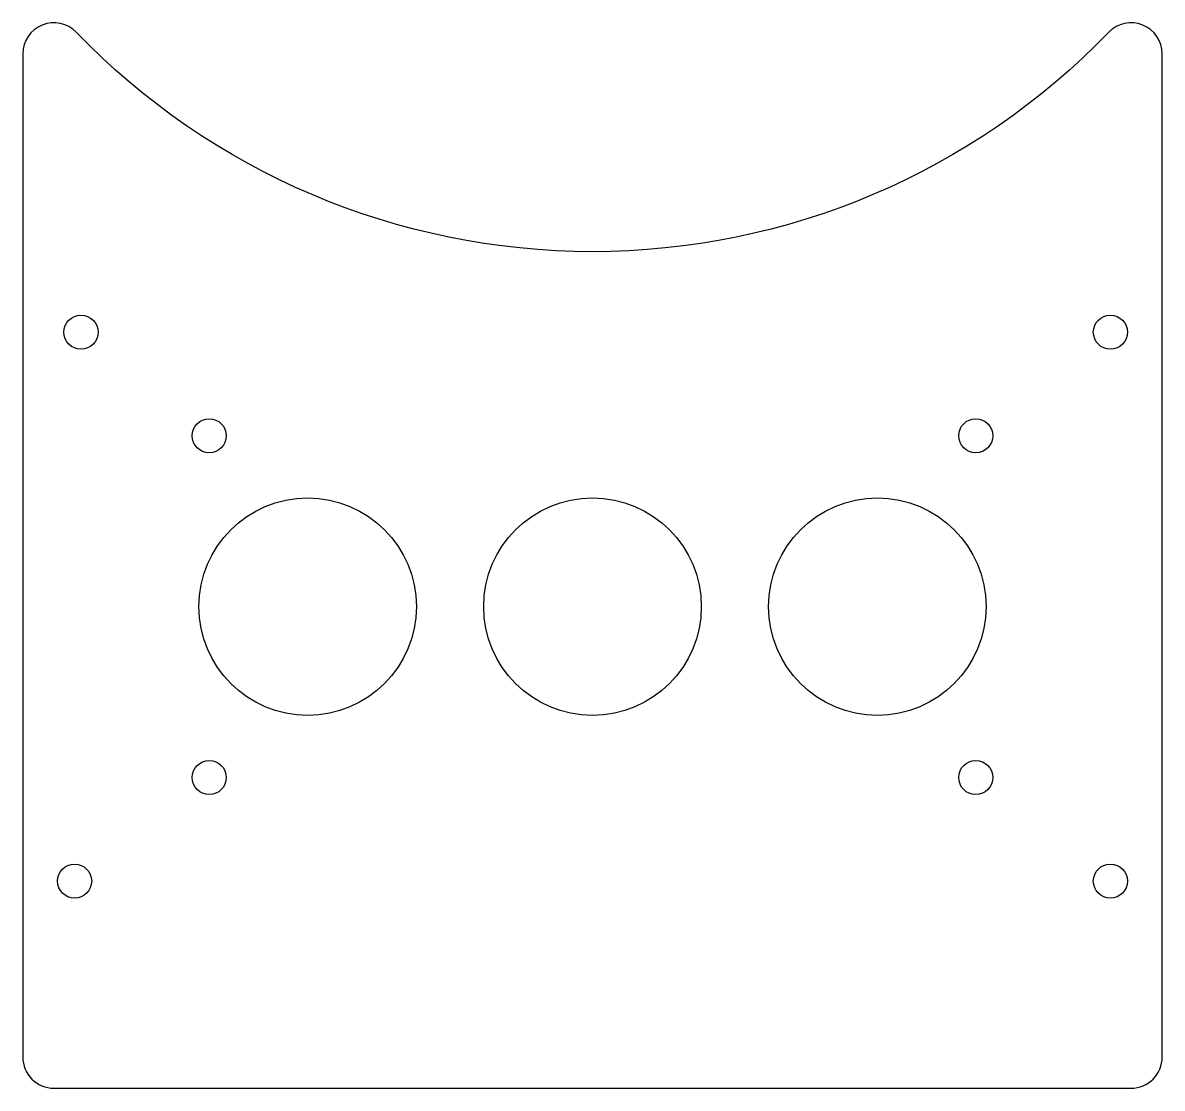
# Model space of a CAD drawing. Header units: millimetres. Extents: x -255 to -145, y -300 to -197.
import ezdxf

# ---------------------------------------------------------------- set-up
doc = ezdxf.new("R2010")
doc.units = ezdxf.units.MM
doc.layers.get('0').update_dxf_attribs({"linetype": 'CONTINUOUS'})

msp = doc.modelspace()

# ---------------------------------------------------------------- linework, layer by layer
msp.add_lwpolyline([(-148, -300, 0.414214), (-145, -297), (-145, -200.12, 0.674848), (-150.16, -198.04, -0.425025), (-249.84, -198.04, 0.674848), (-255, -200.12), (-255, -297, 0.414214), (-252, -300)], format="xyb", close=True)
for centre, radius in [((-249.38, -227), 1.65), ((-150, -227), 1.65), ((-237, -237), 1.65), ((-163, -237), 1.65), ((-227.5, -253.5), 10.5), ((-200, -253.5), 10.5), ((-172.5, -253.5), 10.5), ((-237, -270), 1.65), ((-163, -270), 1.65), ((-250, -280), 1.65), ((-150, -280), 1.65)]:
    msp.add_circle(centre, radius)

doc.saveas('drawing.dxf')
